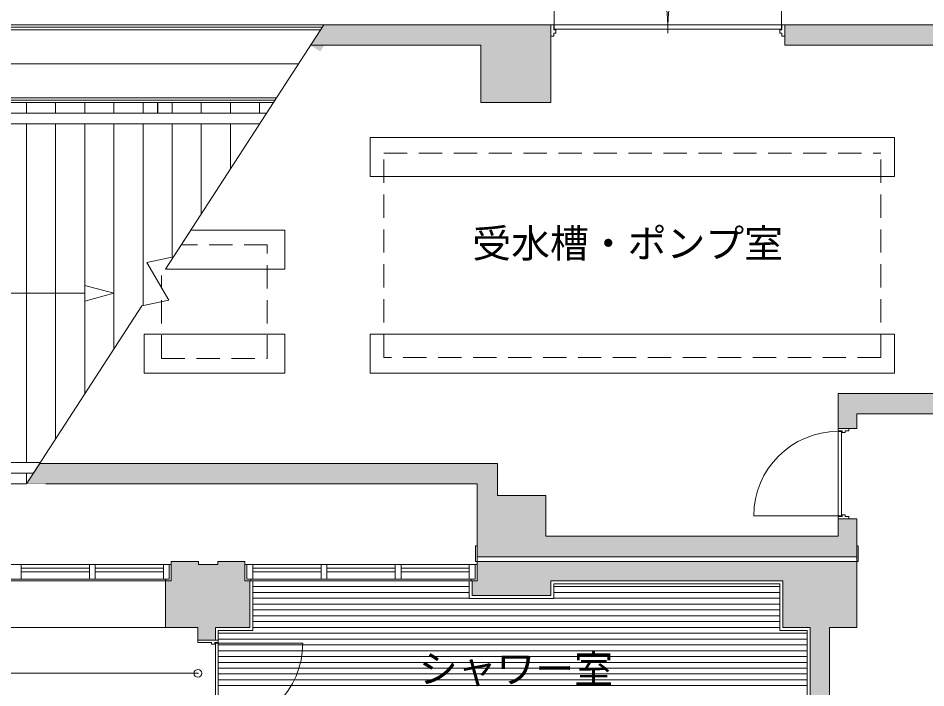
# Model space of a CAD drawing. Units: millimetres at full size, sheet at 1:200; details may follow other scales. Extents: x -96239 to 62349, y -170536 to 17264.
# Drawn here: x -9972 to -624, y -43087 to -36192 of the extents above; entities that cross this region are included whole.
import ezdxf
from ezdxf.enums import TextEntityAlignment as Align

# ---------------------------------------------------------------- set-up
doc = ezdxf.new("R2010")
doc.units = ezdxf.units.MM
doc.header["$LTSCALE"] = 200
doc.header["$PDMODE"] = 32
doc.header["$PDSIZE"] = 80
doc.linetypes.add('DASHED1', pattern=[1.8, 1.2, -0.6])
for name, color, linetype, lineweight in [('0-1_躯体', 7, 'Continuous', 9), ('0-2_建具', 7, 'Continuous', 9), ('0-3_仕上', 4, 'Continuous', 5), ('0-5_設備機器', 7, 'Continuous', 9), ('0-6_寸法', 4, 'Continuous', 5)]:
    doc.layers.add(name, color=color, linetype=linetype, lineweight=lineweight)
doc.layers.add('0-4_室名', color=7, linetype='Continuous')
doc.styles.add('・', font='')
doc.styles.add('ＭＳ Ｐゴシック', font='')
doc.styles.get('・').set_extended_font_data('・')
doc.styles.get('ＭＳ Ｐゴシック').set_extended_font_data('MS PGothic')

msp = doc.modelspace()

# ---------------------------------------------------------------- linework, layer by layer
at = {"layer": '0-1_躯体'}
for p, q in [((-17831.1, -36261.2), (-4486.1, -36261.2)), ((-6823.4, -36261.2), (-7342, -37061.2)), ((-4486.1, -36261.2), (-4486.1, -37061.2)), ((-2076.1, -36261.2), (-2076.1, -36471.2)), ((-2076.1, -36261.2), (1813.9, -36261.2)), ((-17806.1, -36286.2), (-6839.6, -36286.2)), ((-6855.8, -36311.2), (-17781.1, -36311.2)), ((-5206.1, -36471.2), (-6959.5, -36471.2)), ((-5206.1, -36471.2), (-5206.1, -37061.2)), ((-2076.1, -36471.2), (-376.1, -36471.2)), ((-7082.7, -36661.2), (-17351.1, -36661.2)), ((-7309.5, -37011.2), (-17781.1, -37011.2)), ((-17831.1, -37061.2), (-7342, -37061.2)), ((-7325.8, -37036.2), (-17806.1, -37036.2)), ((-5206.1, -37061.2), (-4486.1, -37061.2)), ((-1526.1, -40416.2), (-1336.1, -40416.2)), ((-9750, -40776.2), (-9886.1, -40986.2)), ((-5036.1, -40776.2), (-9750, -40776.2)), ((-5036.1, -41106.2), (-5036.1, -40776.2)), ((-5246.1, -40986.2), (-9886.1, -40986.2)), ((-5246.1, -41986.2), (-5246.1, -40986.2)), ((-5036.1, -41106.2), (-4536.1, -41106.2)), ((-4536.1, -41526.2), (-4536.1, -41106.2)), ((-1336.1, -41346.2), (-1526.1, -41346.2)), ((-1526.1, -41346.2), (-1526.1, -41526.2)), ((-1336.1, -42466.2), (-1336.1, -41346.2)), ((-4536.1, -41526.2), (-1526.1, -41526.2)), ((-8396.1, -41986.2), (-8396.1, -41786.2)), ((-8116.1, -41786.2), (-8396.1, -41786.2)), ((-8116.1, -41786.2), (-8116.1, -41816.2)), ((-7636.1, -41786.2), (-7636.1, -41986.2)), ((-7636.1, -41986.2), (-7636.1, -41786.2)), ((-5246.1, -41736.2), (-1336.1, -41736.2)), ((-1731.9, -41786.2), (-5246.1, -41786.2)), ((-1753.9, -41786.2), (-1336.1, -41786.2)), ((-8396.1, -41986.2), (-10786.1, -41986.2)), ((-8456.1, -42466.2), (-8456.1, -41986.2)), ((-5246.1, -41986.2), (-7636.1, -41986.2)), ((-7586.1, -41986.2), (-7586.1, -42466.2)), ((-7556.1, -41986.2), (-7556.1, -42496.2)), ((-5326.1, -41986.2), (-5326.1, -42166.2)), ((-5296.1, -42136.2), (-5296.1, -41986.2)), ((-4486.1, -41986.2), (-2096.1, -41986.2)), ((-4486.1, -42136.2), (-4486.1, -41986.2)), ((-4456.1, -42016.2), (-2126.1, -42016.2)), ((-4456.1, -42166.2), (-4456.1, -42016.2)), ((-2126.1, -42496.2), (-2126.1, -42016.2)), ((-2096.1, -42466.2), (-2096.1, -41986.2)), ((-5296.1, -42136.2), (-4486.1, -42136.2)), ((-4456.1, -42166.2), (-5326.1, -42166.2)), ((-5246.1, -42166.2), (-4486.1, -42166.2)), ((-8456.1, -42466.2), (-8121.1, -42466.2)), ((-8121.1, -42596.2), (-8121.1, -42466.2)), ((-7941.1, -42596.2), (-7941.1, -42466.2)), ((-7586.1, -42466.2), (-7941.1, -42466.2)), ((-7911.1, -42496.2), (-7556.1, -42496.2)), ((-7911.1, -42496.2), (-7911.1, -42596.2)), ((-2126.1, -42496.2), (-1846.1, -42496.2)), ((-2096.1, -42466.2), (-1816.1, -42466.2)), ((-1846.1, -44921.2), (-1846.1, -42496.2)), ((-1816.1, -44951.2), (-1816.1, -42466.2)), ((-1616.1, -45151.2), (-1616.1, -42466.2)), ((-1336.1, -42466.2), (-1616.1, -42466.2)), ((-7911.1, -42596.2), (-8121.1, -42596.2))]:
    msp.add_line(p, q, dxfattribs=at)
for points in [[(-1526.1, -40416.2), (-1526.1, -40056.2), (-376.1, -40056.2)], [(-1336.1, -40416.2), (-1336.1, -40266.2), (-166.1, -40266.2)], [(-7636.1, -41786.2), (-7916.1, -41786.2), (-7916.1, -41816.2), (-8116.1, -41816.2)]]:
    msp.add_lwpolyline(points, dxfattribs=at)
at = {"layer": '0-1_躯体', "color": 9}
for points in [[(-6959.5, -36471.2), (-6861, -36535), (-6822.9, -36260.4), (-6724.4, -36324.2)], [(-6823.4, -36261.2), (-6823.4, -36471.2), (-5206.1, -36261.2), (-5206.1, -36471.2)], [(-4486.1, -36261.2), (-5206.1, -36261.2), (-4486.1, -37061.2), (-5206.1, -37061.2)], [(-2076.1, -36261.2), (-2076.1, -36471.2), (1053.9, -36261.2), (1053.9, -36471.2)], [(-1526.1, -40056.2), (-1526.1, -40266.2), (-166.1, -40056.2), (-166.1, -40266.2)], [(-1336.1, -40416.2), (-1336.1, -40056.2), (-1526.1, -40416.2), (-1526.1, -40056.2)], [(-9886.1, -40986.2), (-9750.7, -41074), (-9750, -40776.2), (-9614.6, -40864)], [(-9750, -40776.2), (-9750, -40986.2), (-5246.1, -40776.2), (-5246.1, -40986.2)], [(-5036.1, -40776.2), (-5246.1, -40776.2), (-5036.1, -41736.2), (-5246.1, -41736.2)], [(-4536.1, -41106.2), (-5036.1, -41106.2), (-4536.1, -41736.2), (-5036.1, -41736.2)], [(-1526.1, -41346.2), (-1526.1, -41526.2), (-1336.1, -41346.2), (-1336.1, -41526.2)], [(-4536.1, -41526.2), (-4536.1, -41736.2), (-1336.1, -41526.2), (-1336.1, -41736.2)], [(-8116.1, -41786.2), (-8396.2, -41786.2), (-8116.1, -41986.2), (-8396.2, -41986.2)], [(-7636.1, -41786.2), (-7916.1, -41786.2), (-7636.1, -41816.2), (-7916.1, -41816.2)], [(-2096.1, -41986.2), (-2096.1, -41786.2), (-5246.1, -41986.2), (-5246.1, -41786.2)], [(-1336.1, -41786.2), (-2096.1, -41786.2), (-1336.1, -42466.2), (-2096.1, -42466.2)], [(-7916.1, -41816.2), (-8121.1, -41816.2), (-7916.1, -42466.2), (-8121.1, -42466.2)], [(-7636.1, -41816.2), (-7941.1, -41816.2), (-7636.1, -41986.2), (-7941.1, -41986.2)], [(-8121.1, -42466.2), (-8121.1, -41986.2), (-8456.1, -42466.2), (-8456.1, -41986.2)], [(-7586.1, -41986.2), (-7941.1, -41986.2), (-7586.1, -42466.2), (-7941.1, -42466.2)], [(-5296.1, -41986.2), (-5296.1, -42136.2), (-4486.1, -41986.2), (-4486.1, -42136.2)], [(-7941.1, -42596.2), (-7941.1, -42466.2), (-8121.1, -42596.2), (-8121.1, -42466.2)], [(-1616.1, -42466.2), (-1816.1, -42466.2), (-1616.1, -44951.2), (-1816.1, -44951.2)]]:
    msp.add_solid(points, dxfattribs=at)
at = {"layer": '0-2_建具', "color": 4, "lineweight": 5}
for p, q in [((-4451.1, -36261.2), (-4451.1, -35091.2)), ((-2111.1, -36261.2), (-2111.1, -35091.2)), ((-1526.1, -41316.2), (-2396.1, -41316.2)), ((-7911.1, -42626.2), (-7041.1, -42626.2))]:
    msp.add_line(p, q, dxfattribs=at)
at = {"layer": '0-2_建具'}
for p, q in [((-4486.1, -36261.2), (-4486.1, -36376.2)), ((-4451.1, -36261.2), (-4451.1, -36306.2)), ((-3281.1, -36242.8), (-3281.1, -36346.2)), ((-2076.1, -36261.2), (-2076.1, -36376.2)), ((-4451.1, -36306.2), (-2118, -36306.2)), ((-7342, -37061.2), (-16786.1, -37061.2)), ((-9886.1, -37061.2), (-9886.1, -37171.2)), ((-9586.1, -37061.2), (-9586.1, -37171.2)), ((-9286.1, -37061.2), (-9286.1, -37171.2)), ((-8986.1, -37061.2), (-8986.1, -37171.2)), ((-8686.1, -37061.2), (-8686.1, -37171.2)), ((-8538.6, -37061.2), (-8538.6, -37171.2)), ((-8533.6, -37061.2), (-8533.6, -37171.2)), ((-8386.1, -37061.2), (-8386.1, -37171.2)), ((-8371.9, -38650.2), (-7342, -37061.2)), ((-8086.1, -37061.2), (-8086.1, -37171.2)), ((-7786.1, -37061.2), (-7786.1, -37171.2)), ((-7486.1, -37061.2), (-7486.1, -37171.2)), ((-16991.1, -37171.2), (-7413.3, -37171.2)), ((-16991.1, -37281.2), (-7484.6, -37281.2)), ((-9886.1, -37281.2), (-9886.1, -40766.2)), ((-9586.1, -37281.2), (-9586.1, -40523.4)), ((-9286.1, -37281.2), (-9286.1, -40060.5)), ((-8986.1, -37281.2), (-8986.1, -39597.7)), ((-8686.1, -37281.2), (-8686.1, -39151.1)), ((-8386.1, -37281.2), (-8386.1, -38653.2)), ((-8086.1, -37281.2), (-8086.1, -38209.3)), ((-7786.1, -37281.2), (-7786.1, -37746.4)), ((-8194.3, -38376.2), (-8453.6, -38776.2)), ((-7226.1, -38376.2), (-8194.3, -38376.2)), ((-7226.1, -38376.2), (-7226.1, -38776.2)), ((-8371.9, -38650.2), (-8648.6, -38709.2)), ((-8648.6, -38709.2), (-8421.7, -39094.6)), ((-7226.1, -38776.2), (-8453.6, -38776.2)), ((-8986.1, -39023.7), (-9286.1, -38943.3)), ((-9286.1, -39023.7), (-16786.1, -39023.7)), ((-8986.1, -39023.7), (-9286.1, -39104.1)), ((-9886.1, -40986.2), (-8698.3, -39153.7)), ((-8421.7, -39094.6), (-8698.3, -39153.7)), ((-8676.1, -39846.2), (-8676.1, -39446.2)), ((-7226.1, -39446.2), (-8676.1, -39446.2)), ((-7226.1, -39846.2), (-7226.1, -39446.2)), ((-6346.1, -39846.2), (-6346.1, -39446.2)), ((-946.1, -39446.2), (-6346.1, -39446.2)), ((-946.1, -39846.2), (-946.1, -39446.2)), ((-8676.1, -39846.2), (-7226.1, -39846.2)), ((-946.1, -39846.2), (-6346.1, -39846.2)), ((-1526.1, -41316.2), (-1526.1, -40446.2)), ((-1491.1, -40446.2), (-1526.1, -40446.2)), ((-1491.1, -41316.2), (-1491.1, -40446.2)), ((-16991.1, -40766.2), (-9743.5, -40766.2)), ((-16990.5, -40876.2), (-9814.8, -40876.2)), ((-9886.1, -40876.2), (-9886.1, -40986.2)), ((-16786.1, -40986.2), (-9886.1, -40986.2)), ((-1491.1, -41316.2), (-1526.1, -41316.2)), ((-5261.1, -41626.2), (-5246.1, -41626.2)), ((-5261.1, -41786.2), (-5261.1, -41626.2)), ((-5246.1, -41627.6), (-5246.1, -41786.2)), ((-1336.1, -41626.2), (-1321.1, -41626.2)), ((-1336.1, -41786.2), (-1336.1, -41626.2)), ((-1321.1, -41627.6), (-1321.1, -41786.2)), ((-5261.1, -41786.2), (-5246.1, -41786.2)), ((-1336.1, -41786.2), (-1321.1, -41786.2)), ((-10750.8, -41816.2), (-8396.2, -41816.2)), ((-9942.4, -41816.2), (-9942.4, -41966.2)), ((-9942.4, -41853.7), (-9239.1, -41853.7)), ((-9239.1, -41816.2), (-9239.1, -41966.2)), ((-9179.1, -41816.2), (-9179.1, -41966.2)), ((-8476.1, -41853.7), (-9179.1, -41853.7)), ((-8476.1, -41816.2), (-8476.1, -41966.2)), ((-8416.1, -41816.2), (-8416.1, -41966.2)), ((-8396.2, -41986.2), (-8396.2, -41816.2)), ((-7600.8, -41816.2), (-7636, -41816.2)), ((-7636, -41986.2), (-7636, -41816.2)), ((-7616.1, -41816.2), (-7616.1, -41966.2)), ((-7600.8, -41816.2), (-5246.2, -41816.2)), ((-7556.1, -41816.2), (-7556.1, -41966.2)), ((-7556.1, -41853.7), (-6852.4, -41853.7)), ((-6852.4, -41816.2), (-6852.4, -41966.2)), ((-6792.4, -41816.2), (-6792.4, -41966.2)), ((-6792.4, -41853.7), (-6089.1, -41853.7)), ((-6089.1, -41816.2), (-6089.1, -41966.2)), ((-6029.1, -41816.2), (-6029.1, -41966.2)), ((-5326.1, -41853.7), (-6029.1, -41853.7)), ((-5326.1, -41816.2), (-5326.1, -41966.2)), ((-5266.1, -41816.2), (-5266.1, -41966.2)), ((-5246.2, -41986.2), (-5246.2, -41816.2)), ((-8416.1, -41966.2), (-10766.1, -41966.2)), ((-9942.4, -41891.2), (-9239.1, -41891.2)), ((-8476.1, -41891.2), (-9179.1, -41891.2)), ((-8456.2, -41966.2), (-8456.2, -41986.2)), ((-5266.1, -41966.2), (-7616.1, -41966.2)), ((-7576.1, -41986.2), (-7576.1, -41966.2)), ((-7556.1, -41891.2), (-6852.4, -41891.2)), ((-6792.4, -41891.2), (-6089.1, -41891.2)), ((-5326.1, -41891.2), (-6029.1, -41891.2)), ((-5306.2, -41966.2), (-5306.2, -41986.2)), ((-10786, -41986.2), (-8416.1, -41986.2)), ((-8396.2, -41986.2), (-8456.2, -41986.2)), ((-7636, -41986.2), (-5266.1, -41986.2)), ((-5246.2, -41986.2), (-5306.2, -41986.2)), ((-7911.1, -42596.2), (-8121.1, -42596.2)), ((-8121.1, -42621.2), (-8121.1, -42596.2)), ((-7981.1, -42621.2), (-8121.1, -42621.2)), ((-7981.1, -42636.2), (-7981.1, -42621.2)), ((-7911.1, -42626.2), (-7941.1, -42626.2)), ((-7941.1, -42626.2), (-7941.1, -43496.2)), ((-7911.1, -42596.2), (-7911.1, -42621.2)), ((-7911.1, -42626.2), (-7911.1, -43496.2)), ((-7946.1, -42636.2), (-7981.1, -42636.2))]:
    msp.add_line(p, q, dxfattribs=at)
at = {"layer": '0-2_建具', "linetype": 'DASHED1'}
for p, q in [((-1086.1, -39686.2), (-1086.1, -37581.2)), ((-7406.1, -38526.2), (-8291.6, -38526.2)), ((-7406.1, -39696.2), (-7406.1, -38526.2)), ((-8496.1, -39696.2), (-8496.1, -38841.8)), ((-8496.1, -39696.2), (-7406.1, -39696.2)), ((-1086.1, -39686.2), (-6206.1, -39686.2))]:
    msp.add_line(p, q, dxfattribs=at)
at = {"layer": '0-2_建具'}
for points in [[(1813.9, -37181.3), (1813.9, -36261.2), (-17831.1, -36261.2)], [(-4486.1, -36261.2), (-4456.1, -36261.2), (-4456.1, -36311.2), (-4436.1, -36311.2), (-4436.1, -36346.2), (-4456.1, -36346.2), (-4456.1, -36376.2), (-4486.1, -36376.2)], [(-4451.1, -36261.2), (-2111.1, -36261.2), (-2111.1, -36306.2), (-2126.1, -36306.2)], [(-2076.1, -36261.2), (-2106.1, -36261.2), (-2106.1, -36311.2), (-2126.1, -36311.2), (-2126.1, -36346.2), (-2106.1, -36346.2), (-2106.1, -36376.2), (-2076.1, -36376.2)], [(-6346.1, -37821.2), (-6346.1, -37421.2), (-946.1, -37421.2)], [(-6346.1, -37821.2), (-946.1, -37821.2), (-946.1, -37421.2)], [(-7911.1, -42621.2), (-7946.1, -42621.2), (-7946.1, -42636.2)]]:
    msp.add_lwpolyline(points, dxfattribs=at)
at = {"layer": '0-2_建具', "linetype": 'DASHED1'}
msp.add_lwpolyline([(-6206.1, -39686.2), (-6206.1, -37581.2), (-1086.1, -37581.2)], dxfattribs=at)
at = {"layer": '0-2_建具'}
for points in [[(-1416.1, -40416.2), (-1416.1, -40441.2), (-1456.1, -40441.2), (-1456.1, -40456.2), (-1486.1, -40456.2), (-1486.1, -40441.2), (-1526.1, -40441.2), (-1526.1, -40416.2)], [(-1416.1, -41346.2), (-1416.1, -41321.2), (-1456.1, -41321.2), (-1456.1, -41306.2), (-1486.1, -41306.2), (-1486.1, -41321.2), (-1526.1, -41321.2), (-1526.1, -41346.2)]]:
    msp.add_lwpolyline(points, close=True, dxfattribs=at)
at = {"layer": '0-2_建具', "color": 4, "lineweight": 5}
for centre, radius, start, end in [((-4451.1, -36261.2), 1170, 0, 90), ((-2111.1, -36261.2), 1170, 90, 180), ((-1526.1, -41316.2), 870, 90, 180), ((-7911.1, -42626.2), 870, 270, 0)]:
    msp.add_arc(centre, radius, start, end, dxfattribs=at)
at = {"layer": '0-3_仕上'}
for p, q in [((-7556.1, -42044.2), (-5326.1, -42044.2)), ((-4456.1, -42044.2), (-2126.1, -42044.2)), ((-7556.1, -42104.2), (-5326.1, -42104.2)), ((-4456.1, -42104.2), (-2126.1, -42104.2)), ((-7556.1, -42164.2), (-5326.1, -42164.2)), ((-7556.1, -42224.2), (-2126.1, -42224.2)), ((-4456.1, -42164.2), (-2126.1, -42164.2)), ((-7556.1, -42284.2), (-2126.1, -42284.2)), ((-7556.1, -42344.2), (-2126.1, -42344.2)), ((-7556.1, -42404.2), (-2126.1, -42404.2)), ((-7911.1, -42524.2), (-1846.1, -42524.2)), ((-7556.1, -42464.2), (-2126.1, -42464.2)), ((-7911.1, -42584.2), (-1846.1, -42584.2)), ((-7911.1, -42644.2), (-1846.1, -42644.2)), ((-7911.1, -42704.2), (-1846.1, -42704.2)), ((-7911.1, -42764.2), (-1846.1, -42764.2)), ((-7911.1, -42824.2), (-1846.1, -42824.2)), ((-7911.1, -42884.2), (-1846.1, -42884.2)), ((-7911.1, -42944.2), (-1846.1, -42944.2)), ((-7911.1, -43004.2), (-1846.1, -43004.2)), ((-7911.1, -43064.2), (-1846.1, -43064.2))]:
    msp.add_line(p, q, dxfattribs=at)
at = {"layer": '0-5_設備機器'}
for p, q in [((-8456.2, -41986.2), (-8456.2, -42466.2)), ((-8456.1, -42466.2), (-13876.1, -42466.2))]:
    msp.add_line(p, q, dxfattribs=at)
msp.add_lwpolyline([(-10726.1, -42166.2), (-10726.1, -41986.2), (-8456.2, -41986.2)], dxfattribs=at)
at = {"layer": '0-6_寸法'}
msp.add_line((-14216.1, -42937.2), (-8121.1, -42937.2), dxfattribs=at)
msp.add_point((-8121.1, -42937.2), dxfattribs=at)

# ---------------------------------------------------------------- texts
at = {"layer": '0-4_室名'}
for s, style, p in [('受水槽・ポンプ室', '・', (-5294.9, -38745.1)), ('シャワー室', 'ＭＳ Ｐゴシック', (-5846.1, -43124.2))]:
    msp.add_text(s, height=293.3, dxfattribs=dict(at, style=style)).set_placement(p, align=Align.BOTTOM_LEFT)

# ---------------------------------------------------------------- next in the draw order: wipeouts: each hides what was drawn before it
msp.add_wipeout([(-9886.1, -40986.2), (-9886.1, -41080), (-9690.4, -41080), (-9690.4, -40986.2)])

doc.saveas('drawing.dxf')
